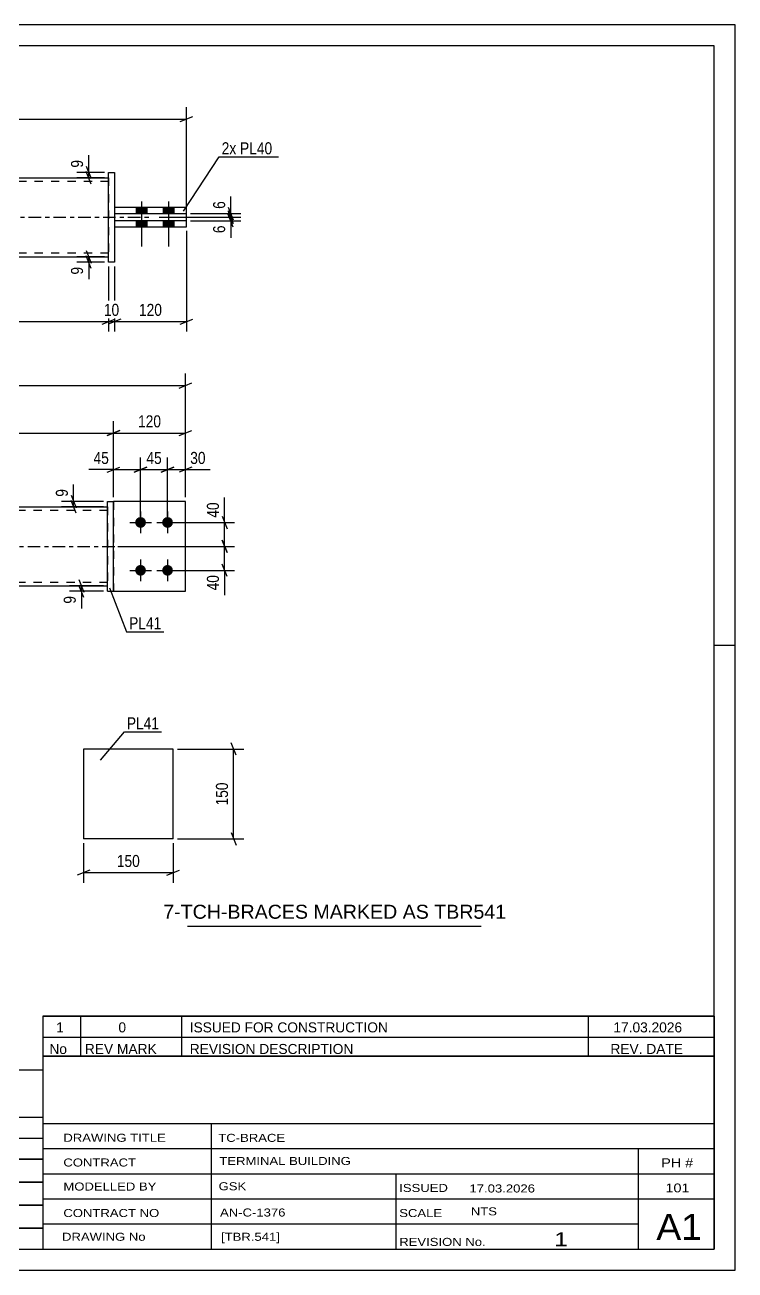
# Model space of a CAD drawing. Header units: millimetres. Extents: x 0 to 420, y 0 to 297.
# Drawn here: x 250.7 to 420, y 0 to 297 of the extents above; entities that cross this region are included whole.
import ezdxf

# ---------------------------------------------------------------- set-up
doc = ezdxf.new("R2010")
doc.units = ezdxf.units.MM
doc.linetypes.add('DXK_LINE_DOT2', pattern=[3.9198, 1.9599, -1.9599])
doc.linetypes.add('DXK_LINE_DOT3', pattern=[5.9187, 2.979, -0.9799, 0.9799, -0.9799])
doc.styles.add('Arial', font='arial.ttf', dxfattribs={"height": 0.2})
doc.styles.add('Arial Narrow', font='ARIALN.TTF', dxfattribs={"height": 0.2})

# ---------------------------------------------------------------- blocks, each defined once
blk = doc.blocks.new('Unknown-581632678-1163')
at = {"color": 5, "linetype": 'Continuous'}
for p, q in [((420, 297), (0, 297)), ((420, 0), (420, 297)), ((415, 292), (5, 292)), ((415, 5), (415, 292)), ((420, 149), (415, 149)), ((5, 5), (415, 5)), ((0, 0), (420, 0))]:
    blk.add_line(p, q, dxfattribs=at)
blk = doc.blocks.new('Part-581632678-1810 - 1791')
at = {"color": 2, "linetype": 'Continuous'}
for p, q in [((137.09, 182.04), (270.43, 182.04)), ((137.09, 163.19), (270.43, 163.19))]:
    blk.add_line(p, q, dxfattribs=at)
at = {"color": 7, "linetype": 'DXK_LINE_DOT2'}
for p, q in [((137.09, 163.19), (137.09, 182.04)), ((270.43, 181.19), (137.09, 181.19)), ((270.43, 182.04), (270.43, 163.19)), ((270.43, 164.04), (137.09, 164.04))]:
    blk.add_line(p, q, dxfattribs=at)
at = {"color": 7, "linetype": 'DXK_LINE_DOT3'}
blk.add_line((127.09, 172.62), (280.43, 172.62), dxfattribs=at)
blk = doc.blocks.new('Part-581632678-1798 - 1791')
at = {"color": 7, "linetype": 'DXK_LINE_DOT2'}
for p, q in [((289, 183.33), (271.85, 183.33)), ((271.85, 183.33), (271.85, 161.9)), ((289, 161.9), (289, 183.33)), ((271.85, 161.9), (289, 161.9))]:
    blk.add_line(p, q, dxfattribs=at)
blk = doc.blocks.new('Part-581632678-1815 - 1791')
at = {"color": 2, "linetype": 'Continuous'}
for p, q in [((289, 183.33), (271.85, 183.33)), ((289, 161.9), (289, 183.33)), ((271.85, 161.9), (289, 161.9))]:
    blk.add_line(p, q, dxfattribs=at)
at = {"color": 7, "linetype": 'DXK_LINE_DOT2'}
blk.add_line((271.85, 183.33), (271.85, 161.9), dxfattribs=at)
blk = doc.blocks.new('Bolt-581632678-1800 - 1791')
at = {"linetype": 'Continuous'}
for points in [[(278.28, 179.62, -1), (278.28, 177.04, -1)], [(284.71, 179.62, -1), (284.71, 177.04, -1)], [(278.28, 168.19, -1), (278.28, 165.62, -1)], [(284.71, 168.19, -1), (284.71, 165.62, -1)]]:
    blk.add_hatch(color=1, dxfattribs=at).paths.add_polyline_path(points)
at = {"color": 1, "linetype": 'Continuous'}
for p, q in [((275.71, 178.33), (280.85, 178.33)), ((278.28, 180.9), (278.28, 175.76)), ((282.14, 178.33), (287.28, 178.33)), ((284.71, 180.9), (284.71, 175.76)), ((278.28, 169.47), (278.28, 164.33)), ((284.71, 169.47), (284.71, 164.33)), ((275.71, 166.9), (280.85, 166.9)), ((282.14, 166.9), (287.28, 166.9))]:
    blk.add_line(p, q, dxfattribs=at)
blk = doc.blocks.new('Part-581632678-1835 - 1791')
at = {"color": 2, "linetype": 'Continuous'}
for p, q in [((270.43, 161.9), (270.43, 183.33)), ((270.43, 183.33), (271.85, 183.33)), ((271.85, 161.9), (271.85, 183.33)), ((270.43, 161.9), (271.85, 161.9))]:
    blk.add_line(p, q, dxfattribs=at)
blk = doc.blocks.new('Part-581632678-2156 - 2128')
at = {"color": 2, "linetype": 'Continuous'}
for p, q in [((137.31, 260.54), (270.65, 260.54)), ((137.31, 241.68), (270.65, 241.68))]:
    blk.add_line(p, q, dxfattribs=at)
at = {"color": 7, "linetype": 'DXK_LINE_DOT2'}
for p, q in [((137.31, 260.54), (137.31, 241.68)), ((270.65, 259.68), (137.31, 259.68)), ((270.65, 260.54), (270.65, 241.68)), ((270.65, 242.54), (137.31, 242.54))]:
    blk.add_line(p, q, dxfattribs=at)
at = {"color": 7, "linetype": 'DXK_LINE_DOT3'}
blk.add_line((127.31, 251.11), (280.65, 251.11), dxfattribs=at)
blk = doc.blocks.new('Part-581632678-2134 - 2128')
at = {"color": 2, "linetype": 'Continuous'}
for p, q in [((289.22, 250.28), (272.08, 250.28)), ((272.08, 250.28), (272.08, 248.85)), ((289.22, 248.85), (289.22, 250.28)), ((272.08, 248.85), (289.22, 248.85))]:
    blk.add_line(p, q, dxfattribs=at)
blk = doc.blocks.new('Part-581632678-2139 - 2128')
at = {"color": 2, "linetype": 'Continuous'}
for p, q in [((289.22, 253.43), (272.08, 253.43)), ((272.08, 253.43), (272.08, 252)), ((289.22, 252), (289.22, 253.43)), ((272.08, 252), (289.22, 252))]:
    blk.add_line(p, q, dxfattribs=at)
blk = doc.blocks.new('Part-581632678-2151 - 2128')
at = {"color": 2, "linetype": 'Continuous'}
for p, q in [((270.65, 240.4), (270.65, 261.83)), ((270.65, 261.83), (272.08, 261.83)), ((272.08, 261.83), (272.08, 240.4)), ((272.08, 240.4), (270.65, 240.4))]:
    blk.add_line(p, q, dxfattribs=at)
blk = doc.blocks.new('Bolt-581632678-2157 - 2128')
at = {"linetype": 'Continuous'}
for points in [[(279.79, 253.43), (277.22, 253.43), (277.22, 252), (279.79, 252)], [(279.79, 253.43), (277.22, 253.43), (277.22, 252), (279.79, 252)], [(286.22, 253.43), (283.65, 253.43), (283.65, 252), (286.22, 252)], [(286.22, 253.43), (283.65, 253.43), (283.65, 252), (286.22, 252)], [(279.79, 250.28), (277.22, 250.28), (277.22, 248.85), (279.79, 248.85)], [(279.79, 250.28), (277.22, 250.28), (277.22, 248.85), (279.79, 248.85)], [(286.22, 250.28), (283.65, 250.28), (283.65, 248.85), (286.22, 248.85)], [(286.22, 250.28), (283.65, 250.28), (283.65, 248.85), (286.22, 248.85)]]:
    blk.add_hatch(color=1, dxfattribs=at).paths.add_polyline_path(points)
at = {"color": 1, "linetype": 'Continuous'}
for p, q in [((277.22, 253.43), (277.22, 252)), ((277.22, 253.43), (277.22, 252)), ((278.5, 254.85), (278.5, 244.14)), ((278.5, 254.85), (278.5, 244.14)), ((279.79, 253.43), (279.79, 252)), ((279.79, 253.43), (279.79, 252)), ((283.65, 253.43), (283.65, 252)), ((283.65, 253.43), (283.65, 252)), ((284.93, 254.85), (284.93, 244.14)), ((284.93, 254.85), (284.93, 244.14)), ((286.22, 253.43), (286.22, 252)), ((286.22, 253.43), (286.22, 252)), ((277.22, 250.28), (277.22, 248.85)), ((277.22, 250.28), (277.22, 248.85)), ((279.79, 250.28), (279.79, 248.85)), ((279.79, 250.28), (279.79, 248.85)), ((283.65, 250.28), (283.65, 248.85)), ((283.65, 250.28), (283.65, 248.85)), ((286.22, 250.28), (286.22, 248.85)), ((286.22, 250.28), (286.22, 248.85))]:
    blk.add_line(p, q, dxfattribs=at)
blk = doc.blocks.new('Part-581632678-1390 - 1374')
at = {"color": 2, "linetype": 'Continuous'}
for p, q in [((286.07, 124.28), (264.65, 124.28)), ((264.65, 124.28), (264.65, 102.85)), ((286.07, 102.85), (286.07, 124.28)), ((286.07, 102.85), (264.65, 102.85))]:
    blk.add_line(p, q, dxfattribs=at)
blk = doc.blocks.new('StraightDimension-581632678-2023 - 1791')
at = {"color": 7, "linetype": 'Continuous'}
for p, q in [((120.02, 211.59), (117.02, 210.39)), ((118.52, 184.33), (118.52, 213.84)), ((118.52, 210.99), (289, 210.99)), ((287.5, 210.39), (290.5, 211.59)), ((289, 184.33), (289, 213.84))]:
    blk.add_line(p, q, dxfattribs=at)
at = {"color": 0}
blk.add_wipeout([(208.01, 211.74), (208.01, 215.94), (199.5, 215.94), (199.5, 211.74)], dxfattribs=at)
at = {"color": 3, "style": 'Arial Narrow'}
blk.add_text('1193', height=2.863, dxfattribs=at).set_placement((200.1, 212.34))
blk = doc.blocks.new('StraightDimension-581632678-1842 - 1791')
at = {"color": 7, "linetype": 'Continuous'}
for p, q in [((261.7, 184.83), (262.9, 181.83)), ((269.43, 183.33), (259.45, 183.33)), ((269.43, 182.04), (259.45, 182.04)), ((262.9, 180.54), (261.7, 183.54)), ((262.3, 182.04), (262.3, 183.33))]:
    blk.add_line(p, q, dxfattribs=at)
at = {"color": 0}
blk.add_wipeout([(261.55, 186.88), (257.35, 186.88), (257.35, 183.86), (261.55, 183.86)], dxfattribs=at)
at = {"color": 7, "linetype": 'Continuous'}
blk.add_line((262.3, 183.33), (262.3, 187.41), dxfattribs=at)
blk.add_line((262.3, 183.33), (262.3, 187.41), dxfattribs=at)
at = {"color": 3, "style": 'Arial Narrow'}
blk.add_text('9', height=2.86, rotation=90.0002, dxfattribs=at).set_placement((260.95, 184.46))
blk = doc.blocks.new('StraightDimension-581632678-2043 - 1791')
at = {"color": 7, "linetype": 'Continuous'}
for p, q in [((271.85, 184.33), (271.85, 193.78)), ((278.28, 179.33), (278.28, 193.78)), ((270.35, 190.33), (273.35, 191.53)), ((271.85, 190.93), (278.28, 190.93)), ((279.78, 191.53), (276.78, 190.33))]:
    blk.add_line(p, q, dxfattribs=at)
at = {"color": 0}
blk.add_wipeout([(271.33, 191.68), (271.33, 195.88), (266.47, 195.88), (266.47, 191.68)], dxfattribs=at)
at = {"color": 7, "linetype": 'Continuous'}
blk.add_line((271.85, 190.93), (265.95, 190.93), dxfattribs=at)
blk.add_line((271.85, 190.93), (265.95, 190.93), dxfattribs=at)
at = {"color": 3, "style": 'Arial Narrow'}
blk.add_text('45', height=2.863, dxfattribs=at).set_placement((267.07, 192.28))
blk = doc.blocks.new('StraightDimension-581632678-1851 - 1791')
at = {"color": 7, "linetype": 'Continuous'}
for p, q in [((263.57, 164.69), (264.77, 161.69)), ((264.77, 160.4), (263.57, 163.4)), ((269.43, 163.19), (261.32, 163.19)), ((269.43, 161.9), (261.32, 161.9)), ((264.17, 161.9), (264.17, 163.19))]:
    blk.add_line(p, q, dxfattribs=at)
at = {"color": 0}
blk.add_wipeout([(263.42, 161.38), (259.22, 161.38), (259.22, 158.35), (263.42, 158.35)], dxfattribs=at)
at = {"color": 7, "linetype": 'Continuous'}
blk.add_line((264.17, 161.9), (264.17, 157.82), dxfattribs=at)
blk.add_line((264.17, 161.9), (264.17, 157.82), dxfattribs=at)
at = {"color": 3, "style": 'Arial Narrow'}
blk.add_text('9', height=2.86, rotation=90.0002, dxfattribs=at).set_placement((262.82, 158.95))
blk = doc.blocks.new('StraightDimension-581632678-2059 - 1791')
at = {"color": 7, "linetype": 'Continuous'}
for p, q in [((278.28, 179.33), (278.28, 193.78)), ((284.71, 179.33), (284.71, 193.78)), ((276.78, 190.33), (279.78, 191.53)), ((278.28, 190.93), (284.71, 190.93)), ((286.21, 191.53), (283.21, 190.33))]:
    blk.add_line(p, q, dxfattribs=at)
at = {"color": 0}
blk.add_wipeout([(283.93, 191.68), (283.93, 195.88), (279.07, 195.88), (279.07, 191.68)], dxfattribs=at)
at = {"color": 3, "style": 'Arial Narrow'}
blk.add_text('45', height=2.863, dxfattribs=at).set_placement((279.67, 192.28))
blk = doc.blocks.new('StraightDimension-581632678-1954 - 1791')
at = {"color": 7, "linetype": 'Continuous'}
for p, q in [((271.85, 184.33), (271.85, 202.51)), ((289, 184.33), (289, 202.51)), ((273.35, 200.26), (270.35, 199.06)), ((271.85, 199.66), (289, 199.66)), ((287.5, 199.06), (290.5, 200.26))]:
    blk.add_line(p, q, dxfattribs=at)
at = {"color": 0}
blk.add_wipeout([(283.77, 200.41), (283.77, 204.61), (277.08, 204.61), (277.08, 200.41)], dxfattribs=at)
at = {"color": 3, "style": 'Arial Narrow'}
blk.add_text('120', height=2.863, dxfattribs=at).set_placement((277.68, 201.01))
blk = doc.blocks.new('StraightDimension-581632678-1973 - 1791')
at = {"color": 7, "linetype": 'Continuous'}
for p, q in [((135.66, 173.62), (135.66, 202.51)), ((271.85, 184.33), (271.85, 202.51)), ((137.16, 200.26), (134.16, 199.06)), ((135.66, 199.66), (271.85, 199.66)), ((270.35, 199.06), (273.35, 200.26))]:
    blk.add_line(p, q, dxfattribs=at)
at = {"color": 0}
blk.add_wipeout([(207.1, 200.41), (207.1, 204.61), (200.41, 204.61), (200.41, 200.41)], dxfattribs=at)
at = {"color": 3, "style": 'Arial Narrow'}
blk.add_text('953', height=2.863, dxfattribs=at).set_placement((201.01, 201.01))
blk = doc.blocks.new('StraightDimension-581632678-2004 - 1791')
at = {"color": 7, "linetype": 'Continuous'}
for p, q in [((285.71, 178.33), (300.71, 178.33)), ((297.71, 179.83), (298.91, 176.83)), ((298.31, 172.62), (298.31, 178.33)), ((272.85, 172.62), (300.71, 172.62)), ((298.91, 171.12), (297.71, 174.12))]:
    blk.add_line(p, q, dxfattribs=at)
at = {"color": 0}
blk.add_wipeout([(297.56, 183.71), (293.36, 183.71), (293.36, 178.86), (297.56, 178.86)], dxfattribs=at)
at = {"color": 7, "linetype": 'Continuous'}
blk.add_line((298.31, 178.33), (298.31, 184.24), dxfattribs=at)
blk.add_line((298.31, 178.33), (298.31, 184.24), dxfattribs=at)
at = {"color": 3, "style": 'Arial Narrow'}
blk.add_text('40', height=2.863, rotation=90.0002, dxfattribs=at).set_placement((296.96, 179.46))
blk = doc.blocks.new('StraightDimension-581632678-2072 - 1791')
at = {"color": 7, "linetype": 'Continuous'}
for p, q in [((284.71, 179.33), (284.71, 193.78)), ((289, 184.33), (289, 193.78)), ((283.21, 190.33), (286.21, 191.53)), ((284.71, 190.93), (289, 190.93)), ((290.5, 191.53), (287.5, 190.33))]:
    blk.add_line(p, q, dxfattribs=at)
at = {"color": 0}
blk.add_wipeout([(294.38, 191.68), (294.38, 195.88), (289.52, 195.88), (289.52, 191.68)], dxfattribs=at)
at = {"color": 7, "linetype": 'Continuous'}
blk.add_line((289, 190.93), (294.9, 190.93), dxfattribs=at)
blk.add_line((289, 190.93), (294.9, 190.93), dxfattribs=at)
at = {"color": 3, "style": 'Arial Narrow'}
blk.add_text('30', height=2.863, dxfattribs=at).set_placement((290.12, 192.28))
blk = doc.blocks.new('StraightDimension-581632678-2013 - 1791')
at = {"color": 7, "linetype": 'Continuous'}
for p, q in [((272.85, 172.62), (300.71, 172.62)), ((297.71, 174.12), (298.91, 171.12)), ((298.31, 166.9), (298.31, 172.62)), ((285.71, 166.9), (300.71, 166.9)), ((298.91, 165.4), (297.71, 168.4))]:
    blk.add_line(p, q, dxfattribs=at)
at = {"color": 0}
blk.add_wipeout([(297.56, 166.38), (293.36, 166.38), (293.36, 161.52), (297.56, 161.52)], dxfattribs=at)
at = {"color": 7, "linetype": 'Continuous'}
blk.add_line((298.31, 166.9), (298.31, 161), dxfattribs=at)
blk.add_line((298.31, 166.9), (298.31, 161), dxfattribs=at)
at = {"color": 3, "style": 'Arial Narrow'}
blk.add_text('40', height=2.863, rotation=90.0002, dxfattribs=at).set_placement((296.96, 162.12))
blk = doc.blocks.new('StraightDimension-581632678-2273 - 2128')
at = {"color": 7, "linetype": 'Continuous'}
for p, q in [((137.31, 239.4), (137.31, 223.85)), ((270.65, 239.4), (270.65, 223.85)), ((138.81, 226.85), (135.81, 225.65)), ((137.31, 226.25), (270.65, 226.25)), ((269.15, 225.65), (272.15, 226.85))]:
    blk.add_line(p, q, dxfattribs=at)
at = {"color": 0}
blk.add_wipeout([(207.32, 227), (207.32, 231.2), (200.64, 231.2), (200.64, 227)], dxfattribs=at)
at = {"color": 3, "style": 'Arial Narrow'}
blk.add_text('933', height=2.863, dxfattribs=at).set_placement((201.24, 227.6))
blk = doc.blocks.new('StraightDimension-581632678-2185 - 2128')
at = {"color": 7, "linetype": 'Continuous'}
for p, q in [((269.65, 261.83), (263.06, 261.83)), ((265.31, 263.33), (266.51, 260.33)), ((266.51, 259.04), (265.31, 262.04)), ((265.91, 260.54), (265.91, 261.83)), ((269.65, 260.54), (263.06, 260.54))]:
    blk.add_line(p, q, dxfattribs=at)
at = {"color": 0}
blk.add_wipeout([(265.16, 265.38), (260.96, 265.38), (260.96, 262.35), (265.16, 262.35)], dxfattribs=at)
at = {"color": 7, "linetype": 'Continuous'}
blk.add_line((265.91, 261.83), (265.91, 265.9), dxfattribs=at)
blk.add_line((265.91, 261.83), (265.91, 265.9), dxfattribs=at)
at = {"color": 3, "style": 'Arial Narrow'}
blk.add_text('9', height=2.86, rotation=90.0002, dxfattribs=at).set_placement((264.56, 262.95))
blk = doc.blocks.new('StraightDimension-581632678-2196 - 2128')
at = {"color": 7, "linetype": 'Continuous'}
for p, q in [((299.18, 253.5), (300.38, 250.5)), ((300.38, 249.64), (299.18, 252.64)), ((282.72, 251.14), (302.18, 251.14)), ((290.22, 252), (302.18, 252)), ((299.78, 251.14), (299.78, 252))]:
    blk.add_line(p, q, dxfattribs=at)
at = {"color": 0}
blk.add_wipeout([(299.03, 255.55), (294.83, 255.55), (294.83, 252.52), (299.03, 252.52)], dxfattribs=at)
at = {"color": 7, "linetype": 'Continuous'}
blk.add_line((299.78, 252), (299.78, 256.08), dxfattribs=at)
blk.add_line((299.78, 252), (299.78, 256.08), dxfattribs=at)
at = {"color": 3, "style": 'Arial Narrow'}
blk.add_text('6', height=2.86, rotation=90.0002, dxfattribs=at).set_placement((298.43, 253.12))
blk = doc.blocks.new('StraightDimension-581632678-2205 - 2128')
at = {"color": 7, "linetype": 'Continuous'}
for p, q in [((299.18, 252.64), (300.38, 249.64)), ((282.72, 251.14), (302.18, 251.14)), ((290.22, 250.28), (302.18, 250.28)), ((300.38, 248.78), (299.18, 251.78)), ((299.78, 250.28), (299.78, 251.14))]:
    blk.add_line(p, q, dxfattribs=at)
at = {"color": 0}
blk.add_wipeout([(299.03, 249.76), (294.83, 249.76), (294.83, 246.73), (299.03, 246.73)], dxfattribs=at)
at = {"color": 7, "linetype": 'Continuous'}
blk.add_line((299.78, 250.28), (299.78, 246.21), dxfattribs=at)
blk.add_line((299.78, 250.28), (299.78, 246.21), dxfattribs=at)
at = {"color": 3, "style": 'Arial Narrow'}
blk.add_text('6', height=2.86, rotation=90.0002, dxfattribs=at).set_placement((298.43, 247.33))
blk = doc.blocks.new('StraightDimension-581632678-2225 - 2128')
at = {"color": 7, "linetype": 'Continuous'}
for p, q in [((269.65, 241.68), (263.06, 241.68)), ((265.31, 243.18), (266.51, 240.18)), ((266.51, 238.9), (265.31, 241.9)), ((265.91, 240.4), (265.91, 241.68)), ((269.65, 240.4), (263.06, 240.4))]:
    blk.add_line(p, q, dxfattribs=at)
at = {"color": 0}
blk.add_wipeout([(265.16, 239.87), (260.96, 239.87), (260.96, 236.84), (265.16, 236.84)], dxfattribs=at)
at = {"color": 7, "linetype": 'Continuous'}
blk.add_line((265.91, 240.4), (265.91, 236.32), dxfattribs=at)
blk.add_line((265.91, 240.4), (265.91, 236.32), dxfattribs=at)
at = {"color": 3, "style": 'Arial Narrow'}
blk.add_text('9', height=2.86, rotation=90.0002, dxfattribs=at).set_placement((264.56, 237.45))
blk = doc.blocks.new('StraightDimension-581632678-2235 - 2128')
at = {"color": 7, "linetype": 'Continuous'}
for p, q in [((289.22, 247.85), (289.22, 223.85)), ((272.08, 239.4), (272.08, 223.85)), ((273.58, 226.85), (270.58, 225.65)), ((272.08, 226.25), (289.22, 226.25)), ((287.72, 225.65), (290.72, 226.85))]:
    blk.add_line(p, q, dxfattribs=at)
at = {"color": 0}
blk.add_wipeout([(283.99, 227), (283.99, 231.2), (277.3, 231.2), (277.3, 227)], dxfattribs=at)
at = {"color": 3, "style": 'Arial Narrow'}
blk.add_text('120', height=2.863, dxfattribs=at).set_placement((277.9, 227.6))
blk = doc.blocks.new('StraightDimension-581632678-2245 - 2128')
at = {"color": 7, "linetype": 'Continuous'}
for p, q in [((270.65, 239.4), (270.65, 223.85)), ((272.08, 239.4), (272.08, 223.85)), ((269.15, 225.65), (272.15, 226.85)), ((273.58, 226.85), (270.58, 225.65)), ((270.65, 226.25), (272.08, 226.25))]:
    blk.add_line(p, q, dxfattribs=at)
at = {"color": 0}
blk.add_wipeout([(273.79, 227), (273.79, 231.2), (268.93, 231.2), (268.93, 227)], dxfattribs=at)
at = {"color": 3, "style": 'Arial Narrow'}
blk.add_text('10', height=2.863, dxfattribs=at).set_placement((269.53, 227.6))
blk = doc.blocks.new('StraightDimension-581632678-2282 - 2128')
at = {"color": 7, "linetype": 'Continuous'}
for p, q in [((118.74, 249.83), (118.74, 277.4)), ((289.22, 249.85), (289.22, 277.4)), ((120.24, 275.15), (117.24, 273.95)), ((118.74, 274.55), (289.22, 274.55)), ((287.72, 273.95), (290.72, 275.15))]:
    blk.add_line(p, q, dxfattribs=at)
at = {"color": 0}
blk.add_wipeout([(208.23, 275.3), (208.23, 279.5), (199.72, 279.5), (199.72, 275.3)], dxfattribs=at)
at = {"color": 3, "style": 'Arial Narrow'}
blk.add_text('1193', height=2.863, dxfattribs=at).set_placement((200.32, 275.9))
blk = doc.blocks.new('StraightDimension-581632678-1392 - 1374')
at = {"color": 7, "linetype": 'Continuous'}
for p, q in [((264.65, 101.85), (264.65, 92.4)), ((286.07, 101.85), (286.07, 92.4)), ((266.15, 95.4), (263.15, 94.2)), ((284.57, 94.2), (287.57, 95.4)), ((264.65, 94.8), (286.07, 94.8))]:
    blk.add_line(p, q, dxfattribs=at)
at = {"color": 0}
blk.add_wipeout([(278.7, 95.55), (278.7, 99.75), (272.02, 99.75), (272.02, 95.55)], dxfattribs=at)
at = {"color": 3, "style": 'Arial Narrow'}
blk.add_text('150', height=2.863, dxfattribs=at).set_placement((272.62, 96.15))
blk = doc.blocks.new('StraightDimension-581632678-1397 - 1374')
at = {"color": 7, "linetype": 'Continuous'}
for p, q in [((301.06, 122.78), (299.86, 125.78)), ((287.07, 124.28), (302.86, 124.28)), ((300.46, 102.85), (300.46, 124.28)), ((299.86, 104.35), (301.06, 101.35)), ((287.07, 102.85), (302.86, 102.85))]:
    blk.add_line(p, q, dxfattribs=at)
at = {"color": 0}
blk.add_wipeout([(299.71, 116.91), (295.51, 116.91), (295.51, 110.22), (299.71, 110.22)], dxfattribs=at)
at = {"color": 3, "style": 'Arial Narrow'}
blk.add_text('150', height=2.863, rotation=90.0002, dxfattribs=at).set_placement((299.11, 110.82))
blk = doc.blocks.new('Unknown-581632678-3398')
at = {"color": 7, "linetype": 'Continuous'}
for p, q in [((255, 51.05), (255, 5)), ((255, 51.05), (415, 51.05)), ((415, 51), (415, 5)), ((255, 35), (415, 35)), ((295.14, 35), (295.14, 5)), ((255, 29), (415, 29)), ((397, 5.05), (397, 29.05)), ((255, 23), (415, 23)), ((339.14, 23), (339.14, 5)), ((255, 17), (415, 17)), ((255, 11), (397, 11)), ((255, 5), (415, 5))]:
    blk.add_line(p, q, dxfattribs=at)
at = {"color": 7, "style": 'Arial Narrow'}
for s, height, width, p in [('DRAWING TITLE', 1.9089, 1.425378, (259.88, 30.61)), ('TC-BRACE', 1.909, 1.425378, (296.81, 30.59)), ('TERMINAL BUILDING', 1.9089, 1.425378, (297.06, 25.07)), ('CONTRACT', 1.909, 1.425378, (259.88, 24.71)), ('MODELLED BY', 1.9089, 1.425378, (259.88, 18.98)), ('GSK', 1.909, 1.425378, (296.88, 19.04)), ('ISSUED', 1.909, 1.425378, (339.94, 18.64)), ('17.03.2026', 1.909, 1.425378, (356.69, 18.52)), ('CONTRACT NO', 1.9089, 1.425378, (259.88, 12.66)), ('AN-C-1376', 1.909, 1.425378, (297.23, 12.78)), ('SCALE', 1.909, 1.425378, (339.94, 12.65)), ('A1', 6.204, 1.25, (401.24, 7.2)), ('DRAWING No', 1.909, 1.425378, (259.56, 7)), ('[TBR.541]', 1.909, 1.425378, (297.46, 6.99)), ('1', 3.34, 1.5, (376.91, 5.68)), ('REVISION No.', 1.9089, 1.425378, (339.94, 5.77))]:
    blk.add_text(s, height=height, dxfattribs=dict(at, width=width)).set_placement(p)
at = {"color": 7, "linetype": 'Continuous', "style": 'Arial Narrow'}
for s, height, width, p in [('PH #', 2.1, 1.42538, (402.4, 24.55)), ('101', 2.1, 1.42538, (403.41, 18.55)), ('NTS', 1.909, 1.425378, (357, 13.05))]:
    blk.add_text(s, height=height, dxfattribs=dict(at, width=width)).set_placement(p)
blk = doc.blocks.new('Unknown-581632678-3399')
at = {"color": 7, "linetype": 'Continuous'}
for p, q in [((255, 60.55), (415, 60.55)), ((415, 60.55), (255, 60.55)), ((255, 60.55), (255, 55.55)), ((264, 60.55), (264, 55.55)), ((288, 60.55), (288, 55.55)), ((385, 60.55), (385, 55.55)), ((415, 60.55), (415, 55.55)), ((255, 55.55), (415, 55.55)), ((255, 55.55), (255, 51.05)), ((255, 55.55), (415, 55.55)), ((264, 55.55), (264, 51.05)), ((288, 55.55), (288, 51.05)), ((385, 55.55), (385, 51.05)), ((415, 55.55), (415, 51.05)), ((415, 51.05), (255, 51.05))]:
    blk.add_line(p, q, dxfattribs=at)
at = {"color": 7, "linetype": 'Continuous', "style": 'Arial Narrow'}
for s, height, width, p in [('1', 2.39, 1.196471, (258.16, 56.7)), ('0', 2.39, 1.196471, (273, 56.7)), ('ISSUED FOR CONSTRUCTION', 2.3861, 1.196471, (290, 56.7)), ('17.03.2026', 2.386, 1.196471, (391, 56.7)), ('No', 2.386, 1.2, (256.54, 51.55)), ('REV MARK', 2.386, 1.2, (265, 51.55)), ('REVISION DESCRIPTION', 2.3861, 1.2, (290, 51.55)), ('REV. DATE', 2.386, 1.2, (390.28, 51.55))]:
    blk.add_text(s, height=height, dxfattribs=dict(at, width=width)).set_placement(p)
blk = doc.blocks.new('Unknown-581632678-3400')
at = {"color": 7, "linetype": 'Continuous'}
for p, q in [((95, 47.75), (255, 47.75)), ((95, 36.5), (95, 47.75)), ((255, 47.75), (255, 36.5)), ((95, 36.5), (255, 36.5)), ((95, 36.5), (95, 31.5)), ((255, 36.5), (255, 31.5)), ((95, 31.5), (255, 31.5)), ((95, 31.5), (95, 26.5)), ((119, 31.5), (119, 26.5)), ((154.5, 31.5), (154.5, 26.5)), ((180.5, 31.5), (180.5, 26.5)), ((193.5, 31.5), (193.5, 26.5)), ((211, 31.5), (211, 26.5)), ((233, 31.5), (233, 26.5)), ((255, 31.5), (255, 26.5)), ((95, 26.5), (255, 26.5)), ((95, 26.45), (95, 21.05)), ((95, 26.45), (255, 26.45)), ((119, 26.5), (119, 21)), ((154.5, 26.5), (154.5, 21)), ((180.5, 26.5), (180.5, 21)), ((193.5, 26.5), (193.5, 21)), ((211, 26.5), (211, 21)), ((233, 26.5), (233, 21)), ((255, 26.45), (255, 21.05)), ((95, 21.05), (255, 21.05)), ((95, 20.95), (95, 15.55)), ((95, 20.95), (255, 20.95)), ((119, 21), (119, 15.5)), ((154.5, 21), (154.5, 15.5)), ((180.5, 21), (180.5, 15.5)), ((193.5, 21), (193.5, 15.5)), ((211, 21), (211, 15.5)), ((233, 21), (233, 15.5)), ((255, 20.95), (255, 15.55)), ((95, 15.55), (255, 15.55)), ((95, 15.45), (95, 10.05)), ((95, 15.45), (255, 15.45)), ((119, 15.5), (119, 10)), ((154.5, 15.5), (154.5, 10)), ((180.5, 15.5), (180.5, 10)), ((193.5, 15.5), (193.5, 10)), ((211, 15.5), (211, 10)), ((233, 15.5), (233, 10)), ((255, 15.45), (255, 10.05)), ((95, 10.05), (255, 10.05)), ((95, 10), (255, 10)), ((95, 10), (95, 5)), ((211, 10), (211, 5)), ((233, 10), (233, 5)), ((255, 10), (255, 5)), ((95, 5), (255, 5))]:
    blk.add_line(p, q, dxfattribs=at)
at = {"color": 7, "style": 'Arial Narrow'}
for s, height, width, p in [('GENERAL NOTES & WELD DETAILS :', 2.8633, 1.4, (96.15, 40.06)), ('REFER TYP DRAWING TYP-01', 1.9089, 1.6, (179.7, 40.16)), ("MATERIAL LIST FOR ASSEMBLY MK'D", 1.9089, 1.6, (96.15, 32.56)), ('TBR541', 1.909, 1.794707, (187.59, 32.47)), ('7', 1.91, 1.794707, (217.08, 32.56)), ('No. Required', 1.9089, 1.6, (226.41, 32.56)), ('Mark', 1.909, 1.7, (96.34, 27.5)), ('Profile', 1.909, 1.7, (129.41, 27.5)), ('Material', 1.909, 1.7, (159.54, 27.56)), ('No.', 1.909, 1.7, (184.5, 27.56)), ('Length', 1.909, 1.7, (195, 27.56)), ('Area', 1.909, 1.7, (217.5, 27.56)), ('Weight', 1.909, 1.7, (237, 27.56))]:
    blk.add_text(s, height=height, dxfattribs=dict(at, width=width)).set_placement(p)
at = {"color": 7, "linetype": 'Continuous', "style": 'Arial Narrow'}
for s, height, width, p in [('TBR541', 1.909, 1.794707, (96.5, 22.06)), ('SHS132*6', 1.909, 1.794707, (121, 22.06)), ('E350', 1.909, 1.794707, (160.74, 22.06)), ('1', 1.91, 1.794707, (184.86, 22.06)), ('933', 1.909, 1.794707, (199.77, 22.06)), ('0.5', 1.909, 1.794707, (221.32, 22.06)), ('22.2', 1.909, 1.794707, (240.14, 22.06)), ('PL40', 1.909, 1.794707, (96.5, 16.56)), ('PL10*120', 1.909, 1.794707, (121, 16.56)), ('E350', 1.909, 1.794707, (160.74, 16.56)), ('4', 1.91, 1.794707, (184.86, 16.56)), ('150', 1.909, 1.794707, (199.77, 16.56)), ('0.0', 1.909, 1.794707, (221.32, 16.56)), ('5.7', 1.909, 1.794707, (242.33, 16.56)), ('PL41', 1.909, 1.794707, (96.5, 11.06)), ('PL10*150', 1.909, 1.794707, (121, 11.06)), ('E350', 1.909, 1.794707, (160.74, 11.06)), ('2', 1.91, 1.794707, (184.86, 11.06)), ('150', 1.909, 1.794707, (199.77, 11.06)), ('0.1', 1.909, 1.794707, (221.32, 11.06)), ('3.5', 1.909, 1.794707, (242.33, 11.06)), ('Total', 1.909, 1.7, (197.33, 6.5)), ('0.8', 1.909, 1.794707, (220.83, 6.5)), ('31.3', 1.909, 1.794707, (240.14, 6.5))]:
    blk.add_text(s, height=height, dxfattribs=dict(at, width=width)).set_placement(p)
blk = doc.blocks.new('Unknown-581632678-3401')
at = {"color": 7, "linetype": 'Continuous'}
blk.add_line((289.5, 82.05), (359.5, 82.05), dxfattribs=at)
at = {"color": 7, "style": 'Arial'}
blk.add_text('7-TCH-BRACES MARKED AS TBR541', height=3.3428, dxfattribs=at).set_placement((283.69, 83.8))
blk = doc.blocks.new('Mark-581632678-1831 - 1791')
at = {"color": 0}
blk.add_wipeout([(283.23, 152.87), (283.23, 155.87), (275.55, 155.87), (275.55, 152.87)], dxfattribs=at)
blk.add_wipeout([(283.23, 152.87), (283.23, 155.87), (275.55, 155.87), (275.55, 152.87)], dxfattribs=at)
at = {"color": 30, "linetype": 'Continuous'}
for p, q in [((270.86, 162.77), (274.95, 152.27)), ((274.95, 152.27), (283.83, 152.27))]:
    blk.add_line(p, q, dxfattribs=at)
at = {"color": 3, "style": 'Arial Narrow'}
blk.add_text('PL41', height=2.863, dxfattribs=at).set_placement((275.55, 152.87))
blk = doc.blocks.new('MarkSet-581632678-2341 - 2128')
at = {"color": 0}
blk.add_wipeout([(301.09, 266.14), (301.09, 269.14), (297.62, 269.14), (297.62, 266.14)], dxfattribs=at)
blk.add_wipeout([(301.09, 266.14), (301.09, 269.14), (297.62, 269.14), (297.62, 266.14)], dxfattribs=at)
at = {"color": 30, "linetype": 'Continuous'}
blk.add_line((288.54, 252.57), (297.02, 265.54), dxfattribs=at)
at = {"color": 0}
blk.add_wipeout([(309.67, 266.14), (309.67, 269.14), (301.99, 269.14), (301.99, 266.14)], dxfattribs=at)
blk.add_wipeout([(309.67, 266.14), (309.67, 269.14), (301.99, 269.14), (301.99, 266.14)], dxfattribs=at)
at = {"color": 30, "linetype": 'Continuous'}
blk.add_line((297.02, 265.54), (311.17, 265.54), dxfattribs=at)
at = {"color": 3, "style": 'Arial Narrow'}
for s, p in [('2x', (297.62, 266.14)), ('PL40', (301.99, 266.14))]:
    blk.add_text(s, height=2.863, dxfattribs=at).set_placement(p)
blk = doc.blocks.new('Mark-581632678-1386 - 1374')
at = {"color": 0}
blk.add_wipeout([(282.69, 128.99), (282.69, 131.99), (275.01, 131.99), (275.01, 128.99)], dxfattribs=at)
blk.add_wipeout([(282.69, 128.99), (282.69, 131.99), (275.01, 131.99), (275.01, 128.99)], dxfattribs=at)
at = {"color": 30, "linetype": 'Continuous'}
for p, q in [((268.75, 121.64), (274.41, 128.39)), ((274.41, 128.39), (283.29, 128.39))]:
    blk.add_line(p, q, dxfattribs=at)
at = {"color": 3, "style": 'Arial Narrow'}
blk.add_text('PL41', height=2.863, dxfattribs=at).set_placement((275.01, 128.99))

msp = doc.modelspace()

# ---------------------------------------------------------------- block references
for name in ['Unknown-581632678-1163', 'Part-581632678-2151 - 2128', 'Part-581632678-2156 - 2128', 'Part-581632678-2139 - 2128', 'Bolt-581632678-2157 - 2128', 'Part-581632678-2134 - 2128', 'Part-581632678-1810 - 1791', 'Part-581632678-1835 - 1791', 'Part-581632678-1798 - 1791', 'Part-581632678-1815 - 1791', 'Bolt-581632678-1800 - 1791', 'Part-581632678-1390 - 1374', 'Unknown-581632678-3401', 'Unknown-581632678-3399', 'Unknown-581632678-3398', 'Unknown-581632678-3400']:
    msp.add_blockref(name, (0, 0))

# ---------------------------------------------------------------- next in the draw order: block references
for name in ['StraightDimension-581632678-2185 - 2128', 'StraightDimension-581632678-2196 - 2128', 'StraightDimension-581632678-2273 - 2128', 'StraightDimension-581632678-2023 - 1791', 'StraightDimension-581632678-1851 - 1791', 'Mark-581632678-1386 - 1374', 'StraightDimension-581632678-1392 - 1374']:
    msp.add_blockref(name, (0, 0))

# ---------------------------------------------------------------- next in the draw order: block references
for name in ['StraightDimension-581632678-2205 - 2128', 'StraightDimension-581632678-2225 - 2128', 'StraightDimension-581632678-1842 - 1791', 'StraightDimension-581632678-1397 - 1374']:
    msp.add_blockref(name, (0, 0))

# ---------------------------------------------------------------- next in the draw order: block references
for name in ['StraightDimension-581632678-2282 - 2128', 'StraightDimension-581632678-2235 - 2128', 'StraightDimension-581632678-2043 - 1791']:
    msp.add_blockref(name, (0, 0))

# ---------------------------------------------------------------- next in the draw order: block references
for name in ['MarkSet-581632678-2341 - 2128', 'StraightDimension-581632678-2245 - 2128', 'StraightDimension-581632678-2059 - 1791']:
    msp.add_blockref(name, (0, 0))

# ---------------------------------------------------------------- next in the draw order: block references
msp.add_blockref('StraightDimension-581632678-1954 - 1791', (0, 0))

# ---------------------------------------------------------------- next in the draw order: block references
msp.add_blockref('StraightDimension-581632678-1973 - 1791', (0, 0))

# ---------------------------------------------------------------- next in the draw order: block references
msp.add_blockref('StraightDimension-581632678-2004 - 1791', (0, 0))

# ---------------------------------------------------------------- next in the draw order: block references
for name in ['StraightDimension-581632678-2072 - 1791', 'StraightDimension-581632678-2013 - 1791']:
    msp.add_blockref(name, (0, 0))

# ---------------------------------------------------------------- next in the draw order: block references
msp.add_blockref('Mark-581632678-1831 - 1791', (0, 0))

doc.saveas('drawing.dxf')
